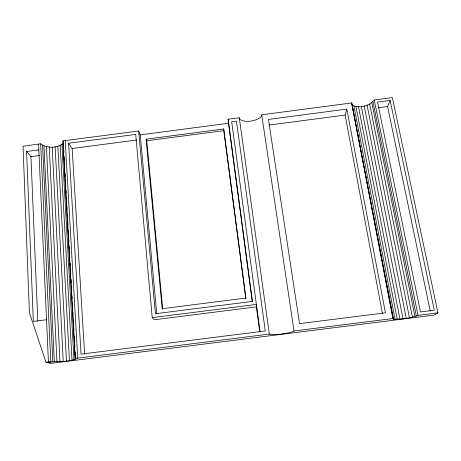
<?xml version="1.0" encoding="UTF-8"?>
<svg xmlns="http://www.w3.org/2000/svg" width="461" height="461" viewBox="0 0 461 461"><rect width="100%" height="100%" fill="white"/><g stroke="black" fill="none" stroke-linecap="round" stroke-linejoin="round"><path stroke-width="0.69" d="M252.282 301.719L228.074 119.232L239.282 117.751A11.329 4.892 -9 0 0 242.722 120.753L245.05 121.208A11.329 4.892 -9 0 0 256.114 119.756L258.408 118.684A11.329 4.892 -9 0 0 261.715 114.795L351.737 102.936L393.631 319.185C401.842 319.364 410.29 318.182 418.012 315.359L437.95 312.852L392.363 97.582L374.269 99.968C369.584 106.128 359.482 108.491 352.475 105.292M382.463 313.664L345.099 115.071L346.816 109.107L268.452 119.422L299.546 323.634L385.413 312.817L346.816 109.107M63.036 143.411C57.152 148.413 46.792 148.448 40.677 143.792L23.05 146.246L29.406 312.771L45.996 362.196C55.666 361.17 65.808 362.525 75.241 359.234L63.036 143.411L63.393 142.195L62.927 140.864L138.657 131.01L140.236 134.883L156.74 313.837M430.257 311.129L387.574 106.572L390.121 100.446L377.542 102.1L420.444 311.959L434.268 310.213L390.121 100.446M351.737 102.936L392.985 318.903L393.631 319.185M75.241 359.234L75.685 358.819L75.229 358.445L62.927 140.864M437.95 312.852L434.153 315.117L50.376 363.418L45.996 362.196M260.05 331.609L231.699 121.756L236.458 121.134L265.277 330.952L81.044 354.146L68.58 143.238L135.713 134.399L152.239 317.641L154.389 319.767L256.391 306.847L256.379 304.444L152.239 317.641M140.236 134.883L228.46 123.271M46.526 319.732L33.325 321.409L26.582 151.519L38.828 149.906M377.98 107.834L387.574 106.572M68.58 143.238L72.152 148.505L136.6 140.029M146.114 139.176L223.683 128.971L245.828 298.071L162.18 308.691L146.114 139.176L146.748 140.784L162.762 309.377M146.748 140.784L223.873 130.642L223.683 128.971M268.942 125.081L345.099 115.071M26.582 151.519L30.945 156.625L39.433 155.513M47.477 362.594L50.843 362.156L48.434 361.885L38.568 144.201M75.229 358.445L269.316 334.069A12.47 1.504 -7.5 0 0 272.733 334.698L275.211 334.623A12.47 1.504 -7.5 0 0 287.376 333.09L289.986 332.525A12.47 1.504 -7.5 0 0 294.02 330.958L393.187 318.488M374.269 99.968L418.012 315.359M372.972 101.731L416.335 316.062M371.825 102.74L414.94 316.5M369.676 104.03L412.416 317.128M367.089 105.137L409.449 317.733M364.236 105.99L406.239 318.286M361.309 106.537L402.995 318.747M358.497 106.745L399.923 319.081M355.978 106.6L397.226 319.271M353.927 106.105L395.083 319.306M351.927 104.503L393.158 318.977M261.715 114.795L294.02 330.958M239.282 117.751L269.316 334.069M256.391 306.847L259.797 332.07M228.074 119.232L252.409 301.413L155.409 313.716L138.657 131.01M223.873 130.642L245.897 298.826M72.152 148.505L84.605 354.1M65.208 140.691L77.736 358.174M63.295 142.524L63.376 143.959M63.664 148.995L63.866 152.591M64.114 156.901L64.315 160.497M64.603 165.528L64.765 168.403M65.047 173.44L65.214 176.315M65.497 181.346L65.704 184.942M65.986 189.972L66.148 192.848M66.436 197.884L66.597 200.76M66.885 205.79L67.087 209.386M67.375 214.417L67.537 217.292M67.819 222.329L67.986 225.204M68.268 230.235L68.47 233.831M68.758 238.861L68.919 241.737M69.208 246.773L69.369 249.649M69.657 254.679L69.859 258.275M70.141 263.306L70.308 266.181M70.591 271.218L70.752 274.093M71.04 279.124L71.242 282.72M71.53 287.75L71.691 290.632M71.979 295.662L72.141 298.538M72.423 303.568L72.59 306.444M72.913 312.201L73.08 315.076M73.362 320.107L73.524 322.982M73.812 328.013L73.973 330.889M74.302 336.645L74.463 339.521M74.751 344.551L74.913 347.427M75.195 352.458L75.362 355.333M61.935 144.552L73.985 359.695M60.161 145.543L72.002 360.179M57.838 146.327L69.432 360.646M55.124 146.846L66.442 361.072M52.191 147.071L63.226 361.43M49.229 146.984L59.993 361.689M46.44 146.592L56.957 361.839M43.997 145.918L54.317 361.868M42.596 145.25L52.808 361.793M40.677 143.792L50.762 361.528M30.945 156.625L37.796 321.288"/></g></svg>
